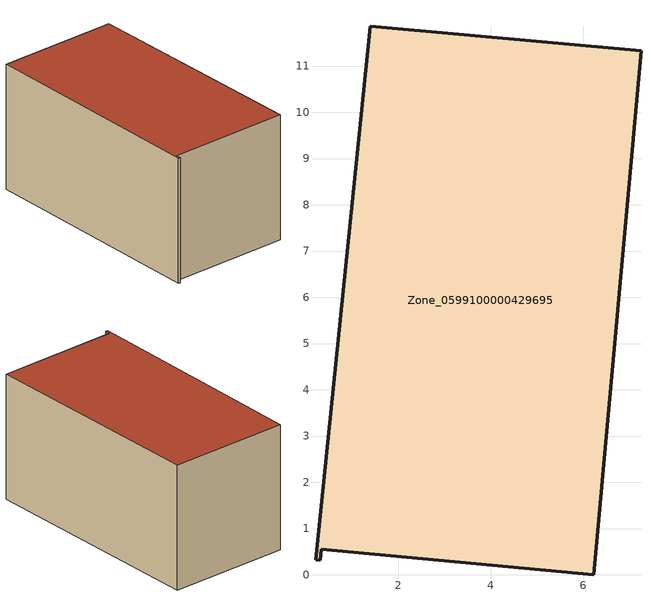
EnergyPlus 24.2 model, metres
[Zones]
Zone_0599100000429695
 floor ground (C_G): 0.34,0.56 0.32,0.32 0.21,0.33 1.39,11.86 7.25,11.32 6.22,0 z0
 wall outside (C_F): 0.32,0.32 0.34,0.56 6.22,0 7.25,11.32 1.39,11.86 0.21,0.33 0.32,0.32 z0:6.11
 roof outside (C_R): 1.39,11.86 0.21,0.33 0.32,0.32 0.34,0.56 6.22,0 7.25,11.32 z6.11
[BUILDING]
Pand.0599100000429695: North Axis=0; Terrain=City; Loads Convergence Tolerance Value=0.04; Temperature Convergence Tolerance Value=0.4; Solar Distribution=FullExterior; Maximum Number of Warmup Days=25; Minimum Number of Warmup Days=1
[Site:Location]
Rotterdam.The.Hague.AP_ZH_NLD Design_Conditions: Latitude=51.96; Longitude=4.45; Time Zone=1; Elevation=-4.5
[SITE:GROUNDTEMPERATURE:BUILDINGSURFACE]
18, 18, 18, 18, 18, 18, 18, 18, 18, 18, 18, 18
[MATERIAL] Thermal Absorptance=0.9; Solar Absorptance=0.7; Visible Absorptance=0.7
Name | Roughness | Thickness | Conductivity | Density | Specific Heat
G.TC.2006-2014 | MediumSmooth | 0.15 | 0.06 | 540 | 1210
F.TC.2006-2014 | Rough | 0.3 | 0.12 | 1920 | 840
R.TC.2006-2014 | MediumRough | 0.2 | 0.08 | 1500 | 1000
[CONSTRUCTION]
C_G: G.TC.2006-2014
C_F: F.TC.2006-2014
C_R: R.TC.2006-2014
[ZONE]
Zone_0599100000429695: Type=1; Multiplier=1; Ceiling Height=Autocalculate; Volume=Autocalculate; Floor Area=autocalculate; Part of Total Floor Area=Yes
[ZONEINFILTRATION:DESIGNFLOWRATE]
Infil_Zone_0599100000429695: Zone or ZoneList or Space or SpaceList=Zone_0599100000429695; Schedule=AlwaysOn; Design Flow Rate Calculation Method=Flow/Area; Flow Rate per Floor Area=0.0015; Constant Term Coefficient=1; Temperature Term Coefficient=0; Velocity Term Coefficient=0; Velocity Squared Term Coefficient=0
[HVACTEMPLATE:ZONE:IDEALLOADSAIRSYSTEM]
Zone_0599100000429695: Maximum Heating Supply Air Temperature=50; Minimum Cooling Supply Air Temperature=13; Maximum Heating Supply Air Humidity Ratio=0.0156; Minimum Cooling Supply Air Humidity Ratio=0.0077; Heating Limit=NoLimit; Cooling Limit=NoLimit; Dehumidification Control Type=ConstantSensibleHeatRatio; Cooling Sensible Heat Ratio=0.7; Dehumidification Setpoint=60; Humidification Control Type=None; Humidification Setpoint=30; Outdoor Air Method=None; Outdoor Air Flow Rate per Person=0.00944; Outdoor Air Flow Rate per Zone Floor Area=0; Outdoor Air Flow Rate per Zone=0; Demand Controlled Ventilation Type=None; Outdoor Air Economizer Type=NoEconomizer; Heat Recovery Type=None; Sensible Heat Recovery Effectiveness=0.7; Latent Heat Recovery Effectiveness=0.65
[ZONECONTROL:THERMOSTAT]
ThermostatControl_Zone_0599100000429695: Zone or ZoneList=Zone_0599100000429695; Control Type Schedule=DualSetpointControlType; Control 1=Thermostat_Zone_0599100000429695; Temperature Difference Between Cutout And Setpoint=0
[THERMOSTATSETPOINT:DUALSETPOINT]
Thermostat_Zone_0599100000429695: Heating Setpoint Temperature Schedule=HeatingSetpoint_Zone_0599100000429695; Cooling Setpoint Temperature Schedule=CoolingSetpoint_Zone_0599100000429695
[SCHEDULE:COMPACT]
HeatingSetpoint_Zone_0599100000429695: Through: 12/31, For: AllDays, Until: 24:00, 21
CoolingSetpoint_Zone_0599100000429695: Through: 12/31, For: AllDays, Until: 24:00, 24
DualSetpointControlType: Through: 12/31, For: AllDays, Until: 24:00, 4
AlwaysOn: Through: 12/31, For: AllDays, Until: 24:00, 1
